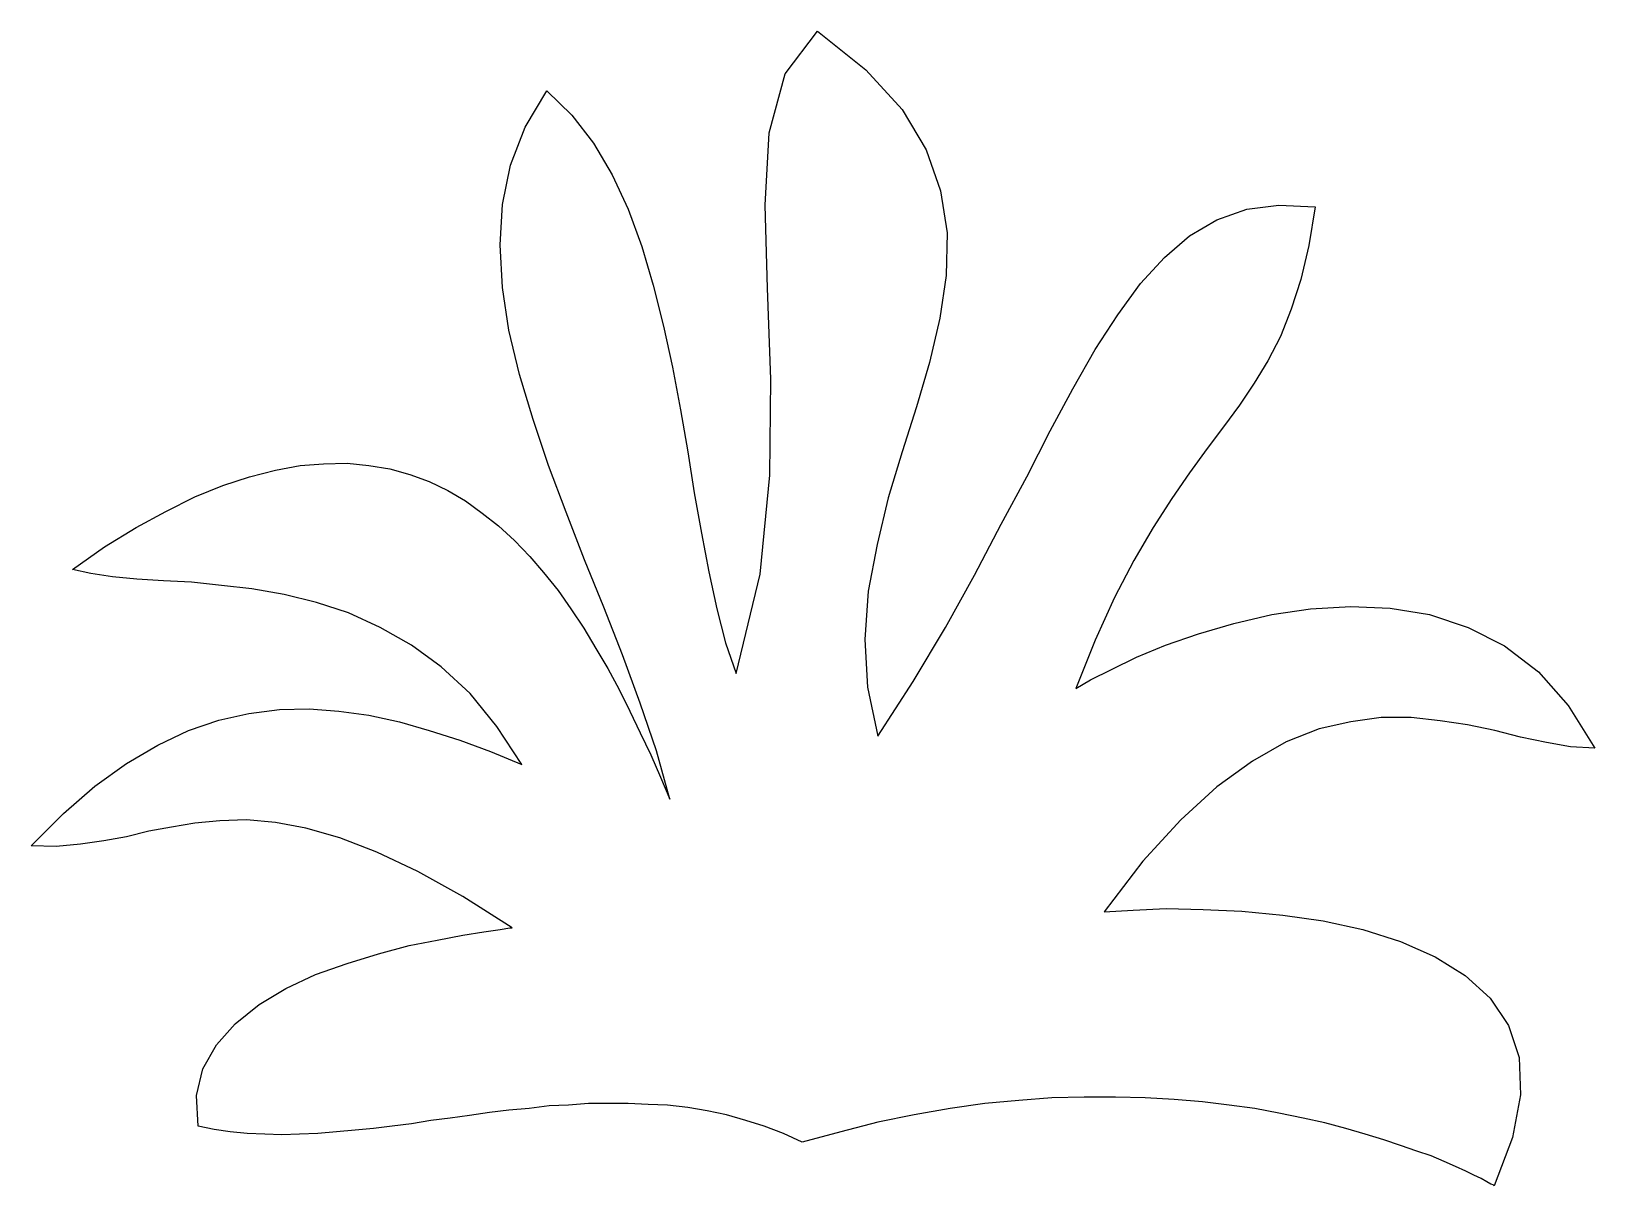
# Model space of a CAD drawing. Header units: millimetres. Extents: x 445.027 to 445.52, y 2604.99 to 2605.354.
import ezdxf

# ---------------------------------------------------------------- set-up
doc = ezdxf.new("R2010")
doc.units = ezdxf.units.MM
doc.header["$LTSCALE"] = 10
doc.layers.add('Vegetais', color=94, linetype='Continuous')

msp = doc.modelspace()

# ---------------------------------------------------------------- linework, layer by layer
at = {"layer": 'Vegetais'}
msp.add_lwpolyline([(445.52023, 2605.12757), (445.51261, 2605.12808), (445.50499, 2605.12935), (445.49685, 2605.13113), (445.48872, 2605.13316), (445.48008, 2605.13494), (445.47144, 2605.13621), (445.4623, 2605.13723), (445.4529, 2605.13723), (445.44324, 2605.13596), (445.43333, 2605.13367), (445.42291, 2605.12961), (445.41224, 2605.12351), (445.40106, 2605.11538), (445.38962, 2605.10496), (445.37768, 2605.092), (445.36548, 2605.07599), (445.37463, 2605.0765), (445.38505, 2605.07701), (445.39674, 2605.07675), (445.40894, 2605.07624), (445.42189, 2605.07497), (445.4346, 2605.0732), (445.44705, 2605.0704), (445.45899, 2605.06659), (445.46992, 2605.06176), (445.47932, 2605.05592), (445.4872, 2605.0488), (445.49304, 2605.04016), (445.49635, 2605.03), (445.49685, 2605.01831), (445.49431, 2605.00484), (445.48847, 2604.9896), (445.48822, 2604.98985), (445.48745, 2604.9901), (445.48618, 2604.99087), (445.4844, 2604.99188), (445.48212, 2604.9929), (445.47958, 2604.99417), (445.47627, 2604.99569), (445.47271, 2604.99722), (445.46865, 2604.999), (445.46408, 2605.00052), (445.45899, 2605.0023), (445.45366, 2605.00408), (445.44781, 2605.00586), (445.44171, 2605.00764), (445.43511, 2605.00942), (445.42825, 2605.01094), (445.42062, 2605.01247), (445.413, 2605.01399), (445.40487, 2605.01501), (445.39648, 2605.01602), (445.38759, 2605.01679), (445.37844, 2605.01729), (445.36904, 2605.01755), (445.35913, 2605.01755), (445.34897, 2605.01729), (445.33855, 2605.01653), (445.32788, 2605.01551), (445.31695, 2605.01399), (445.30552, 2605.01196), (445.29408, 2605.00967), (445.28239, 2605.00662), (445.2702, 2605.00332), (445.26435, 2605.00611), (445.25825, 2605.0084), (445.25241, 2605.01018), (445.24631, 2605.01196), (445.24021, 2605.01323), (445.23412, 2605.01424), (445.22776, 2605.01501), (445.22166, 2605.01526), (445.21531, 2605.01551), (445.20921, 2605.01551), (445.20286, 2605.01551), (445.19651, 2605.01501), (445.19041, 2605.01475), (445.18406, 2605.01399), (445.1777, 2605.01348), (445.17161, 2605.01272), (445.16525, 2605.0117), (445.15916, 2605.01094), (445.15306, 2605.01018), (445.14696, 2605.00916), (445.14086, 2605.0084), (445.13502, 2605.00764), (445.12917, 2605.00713), (445.12333, 2605.00662), (445.11748, 2605.00611), (445.11164, 2605.00586), (445.10606, 2605.0056), (445.10072, 2605.00586), (445.09513, 2605.00611), (445.0898, 2605.00662), (445.08471, 2605.00738), (445.07963, 2605.0084), (445.07912, 2605.01806), (445.08116, 2605.02644), (445.08548, 2605.03406), (445.09132, 2605.04067), (445.09894, 2605.04677), (445.10732, 2605.05185), (445.11672, 2605.05617), (445.12663, 2605.05973), (445.13654, 2605.06278), (445.1462, 2605.06532), (445.15509, 2605.0671), (445.16322, 2605.06862), (445.16983, 2605.06964), (445.17491, 2605.0704), (445.17796, 2605.07091), (445.17872, 2605.07091), (445.16322, 2605.08082), (445.14899, 2605.0887), (445.13603, 2605.09479), (445.12434, 2605.09937), (445.11367, 2605.10242), (445.10403, 2605.1042), (445.09488, 2605.10496), (445.08649, 2605.1047), (445.07862, 2605.10394), (445.07125, 2605.10267), (445.06413, 2605.1014), (445.05702, 2605.09962), (445.0499, 2605.09835), (445.04253, 2605.09733), (445.03491, 2605.09657), (445.02703, 2605.09683), (445.0372, 2605.10699), (445.04711, 2605.11563), (445.05702, 2605.12274), (445.06693, 2605.12859), (445.07658, 2605.13316), (445.08624, 2605.13647), (445.09564, 2605.1385), (445.1053, 2605.13977), (445.11469, 2605.14002), (445.12409, 2605.13926), (445.13349, 2605.13799), (445.14315, 2605.13596), (445.15255, 2605.13316), (445.1622, 2605.13011), (445.17186, 2605.12656), (445.18177, 2605.12249), (445.17389, 2605.13443), (445.16551, 2605.14485), (445.15636, 2605.15324), (445.14696, 2605.1601), (445.13705, 2605.16569), (445.12714, 2605.17026), (445.11697, 2605.17356), (445.10682, 2605.17611), (445.09666, 2605.17788), (445.087, 2605.1789), (445.0776, 2605.17992), (445.06871, 2605.18043), (445.06032, 2605.18093), (445.0527, 2605.1817), (445.04584, 2605.18271), (445.03999, 2605.18398), (445.05016, 2605.1911), (445.06007, 2605.1972), (445.06947, 2605.20228), (445.07862, 2605.20685), (445.08751, 2605.21041), (445.09589, 2605.2132), (445.10403, 2605.21524), (445.11189, 2605.21676), (445.11926, 2605.21727), (445.12663, 2605.21752), (445.13349, 2605.21676), (445.1401, 2605.21575), (445.14645, 2605.21397), (445.15255, 2605.21168), (445.15839, 2605.20888), (445.16398, 2605.20558), (445.16932, 2605.20177), (445.1744, 2605.1977), (445.17948, 2605.19313), (445.18431, 2605.18805), (445.18863, 2605.18297), (445.1932, 2605.17738), (445.19727, 2605.17153), (445.20134, 2605.16543), (445.20515, 2605.15908), (445.20896, 2605.15273), (445.21252, 2605.14612), (445.21582, 2605.13926), (445.21912, 2605.1324), (445.22243, 2605.12554), (445.22548, 2605.11843), (445.22852, 2605.11156), (445.22421, 2605.12681), (445.21912, 2605.1418), (445.21353, 2605.15705), (445.20769, 2605.17204), (445.20159, 2605.18703), (445.19575, 2605.20202), (445.19016, 2605.21676), (445.18533, 2605.23125), (445.18101, 2605.24548), (445.1777, 2605.25945), (445.17567, 2605.27292), (445.17491, 2605.28639), (445.17567, 2605.29909), (445.17821, 2605.31154), (445.18279, 2605.32348), (445.18965, 2605.33492), (445.19752, 2605.3273), (445.20439, 2605.3184), (445.21023, 2605.30849), (445.21531, 2605.29757), (445.21963, 2605.28588), (445.22319, 2605.27368), (445.22649, 2605.26072), (445.22929, 2605.24776), (445.23183, 2605.23429), (445.23412, 2605.22108), (445.23615, 2605.20812), (445.23843, 2605.19542), (445.24072, 2605.18322), (445.24326, 2605.17153), (445.24606, 2605.16086), (445.24936, 2605.1512), (445.25698, 2605.18246), (445.26003, 2605.21371), (445.26029, 2605.24395), (445.25927, 2605.27266), (445.25851, 2605.29884), (445.25978, 2605.32171), (445.26486, 2605.34025), (445.27503, 2605.35372), (445.29027, 2605.34152), (445.30171, 2605.32907), (445.30933, 2605.31637), (445.3139, 2605.30341), (445.31594, 2605.2902), (445.31568, 2605.27673), (445.31365, 2605.26326), (445.31035, 2605.24929), (445.30628, 2605.23531), (445.30171, 2605.22108), (445.29739, 2605.2066), (445.29383, 2605.19186), (445.29103, 2605.17712), (445.29002, 2605.16188), (445.29078, 2605.14688), (445.29408, 2605.13138), (445.30526, 2605.14866), (445.31543, 2605.16569), (445.32457, 2605.1822), (445.33296, 2605.19821), (445.34109, 2605.2132), (445.34846, 2605.22769), (445.35557, 2605.2409), (445.36269, 2605.25335), (445.3698, 2605.26428), (445.37692, 2605.27419), (445.38454, 2605.28232), (445.39242, 2605.28918), (445.40106, 2605.29426), (445.41046, 2605.29757), (445.42062, 2605.29884), (445.43206, 2605.29833), (445.43003, 2605.28613), (445.42749, 2605.27546), (445.42444, 2605.26606), (445.42113, 2605.25742), (445.41707, 2605.24979), (445.41275, 2605.24268), (445.40817, 2605.23582), (445.40309, 2605.22896), (445.39801, 2605.2221), (445.39242, 2605.21447), (445.38683, 2605.20634), (445.38098, 2605.1972), (445.37489, 2605.18678), (445.36879, 2605.17509), (445.36269, 2605.16162), (445.35659, 2605.14638), (445.36117, 2605.14917), (445.36777, 2605.15247), (445.37565, 2605.15629), (445.3848, 2605.1601), (445.39521, 2605.16365), (445.40639, 2605.16696), (445.41834, 2605.16975), (445.43053, 2605.17153), (445.44324, 2605.17229), (445.45569, 2605.17179), (445.46814, 2605.16975), (445.48034, 2605.16569), (445.49177, 2605.15984), (445.50244, 2605.15171), (445.51185, 2605.14104), (445.52023, 2605.12757)], dxfattribs=at)

doc.saveas('drawing.dxf')
